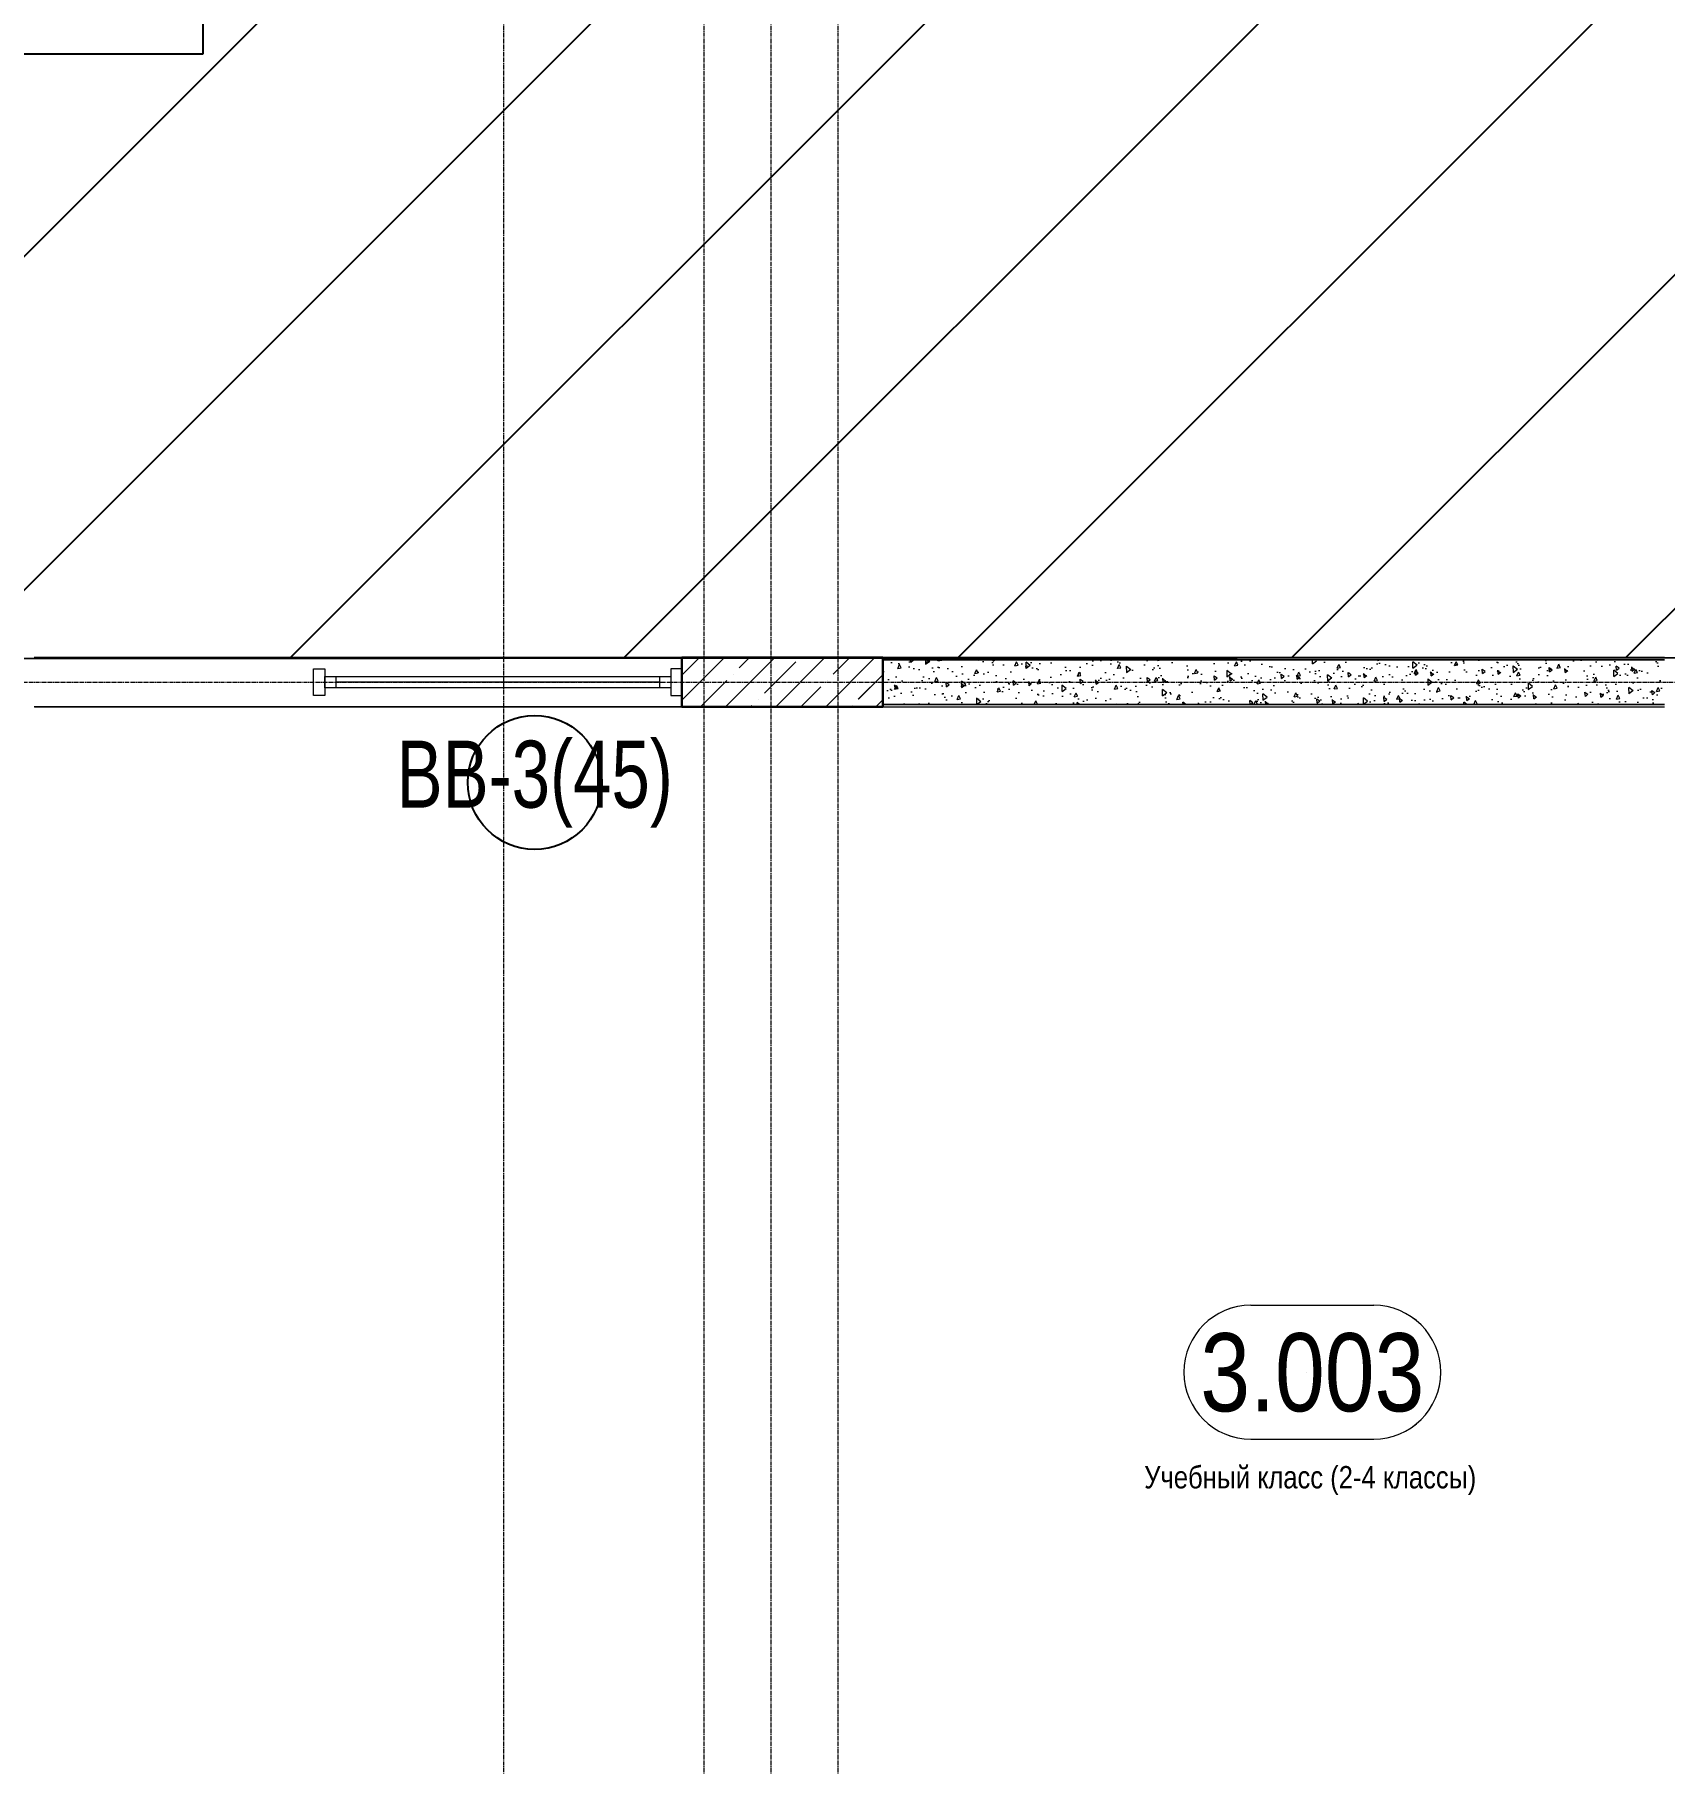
# Model space of a CAD drawing. Header units: millimetres. Extents: x 470010 to 1231400, y -134005 to 421770.
# Drawn here: x 815823 to 823123, y 139170 to 146914 of the extents above; entities that cross this region are included whole.
import ezdxf
from ezdxf.enums import TextEntityAlignment as Align

# ---------------------------------------------------------------- set-up
doc = ezdxf.new("R2010")
doc.units = ezdxf.units.MM
doc.linetypes.add('CENTER2', pattern=[28.575, 19.05, -3.175, 3.175, -3.175])
doc.linetypes.add('HIDDEN2', pattern=[4.7625, 3.175, -1.5875])
doc.layers.get('Defpoints').update_dxf_attribs({"color": 140})
for name, color, linetype, lineweight in [('АР_Area', 5, 'Continuous', 5), ('АР_Витраж', 4, 'Continuous', 13), ('АР_Витраж марка', 140, 'Continuous', 9), ('АР_Колонны', 70, 'Continuous', 30), ('АР_Стены ЖБ', 7, 'Continuous', 35), ('АР_Стены ПЕНОблок', 52, 'Continuous', 20), ('АР_Тонкая', 254, 'Continuous', 5), ('АР_Штриховка', 8, 'Continuous', 0)]:
    doc.layers.add(name, color=color, linetype=linetype, lineweight=lineweight)
doc.layers.add('РД_Витраж_вн', color=7, linetype='Continuous', true_color=0x148aff)
doc.layers.add('РД_Оси_100', color=7, linetype='Continuous', lineweight=0, true_color=0x525252)
doc.layers.add('РД_проем_инж перемыч_фахверк', color=7, linetype='Continuous', lineweight=18, true_color=0xff1f1f)
doc.layers.add('РД_Проем', color=230, linetype='Continuous', lineweight=0, plot=False)
doc.styles.add('Arial_09', font='ARIALN.TTF', dxfattribs={"width": 0.9})
doc.styles.add('style1', font='ARIALN.TTF')

# ---------------------------------------------------------------- blocks, each defined once
blk = doc.blocks.new('СОШ_2200_АР_ОСИ_М100_28.05.24')
at = {"layer": 'РД_Оси_100', "color": 251, "linetype": 'CENTER2', "true_color": 0x636466}
blk.add_line((-5954.958, 21300), (29555, 21300), dxfattribs=at)
for points in [[(11400, 139938.679), (11400, -6155)], [(12000.12, -6155), (12300, -5755), (12300, 139538.679), (12000, 139938.679)], [(12600, -6155), (12600, 139938.679)], [(13200, -6155), (12900, -5755), (12900, 139538.679), (13220.167, 139939.357)]]:
    blk.add_lwpolyline(points, dxfattribs=at)
blk = doc.blocks.new('MOK-МаркаПом_овал_ареал')
for p, q in [((-2.75, 3), (2.75, 3)), ((-2.75, -3), (2.75, -3))]:
    blk.add_line(p, q)
for centre, radius, start, end in [((-2.75, 0), 3, 90, 270), ((2.75, 0), 3, 270, 90), ((-3.75, 0), 3.5, 0, 0.00095)]:
    blk.add_arc(centre, radius, start, end)
at = {"color": 0, "style": 'style1'}
blk.add_attdef('АР-ПОМЕЩЕНИЕ:НОМЕР', text='', height=3.5, dxfattribs=at).set_placement((0, 0), align=Align.MIDDLE)
at = {"layer": 'Defpoints', "color": 2, "style": 'style1'}
blk.add_attdef('АР-ПОМЕЩЕНИЕ:НАИМЕНОВАНИЕ', text='', height=1, dxfattribs=at).set_placement((-0.094, -4.814), align=Align.MIDDLE)
blk = doc.blocks.new('МаркаВитража1')
at = {"layer": 'Defpoints'}
blk.add_circle((0, 0), 3, dxfattribs=at)
at = {"color": 0, "linetype": 'ByBlock', "lineweight": -2, "style": 'Arial_09', "width": 0.9}
blk.add_attdef('АР-ОКНО:НАИМЕНОВАНИЕ', text='', height=3, dxfattribs=at).set_placement((0, 0), align=Align.MIDDLE)
blk = doc.blocks.new('A$C9108343f')
at = {"layer": 'АР_Штриховка', "linetype": 'Continuous', "lineweight": 0, "true_color": 0x000000}
h = blk.add_hatch(dxfattribs=at)
h.set_pattern_fill('AR-CONC', color=18, angle=-315, style=0)
h.set_pattern_definition([(95, (-63444.08, 100366.24), (140.09465, 117.55338), [19.05, -209.55]), (40, (-63444.08, 100366.24), (-160.01845, 110.17673), [15.24, -167.64058]), (145.451445, (-63432.4, 100376.04), (-19.9238, 227.7301), [16.19001, -178.09024]), (91.1842, (-63480, 100402.16), (221.41024, 161.95341), [28.575, -314.325]), (141.63556, (-63461.55, 100415.66), (-7.08662, 342.82676), [24.28502, -267.1356]), (36.18415, (-63480, 100402.16), (-7.08662, 342.82676), [22.85997, -251.45973]), (66, (-63453.06, 100411.14), (179.51998, 34.89515), [19.05, -209.55]), (11, (-63453.06, 100411.14), (-86.53993, 173.94119), [15.24, -167.64]), (116.451445, (-63438.1, 100414.05), (92.98005, 208.83634), [16.19001, -178.08994]), (82.5, (-63444.08, 100366.24), (-57.605469, 61.973414), [0, -165.608, 0, -170.18, 0, -168.275]), (52.5, (-63444.08, 100366.24), (-23.589727, 118.087), [0, -97.028, 0, -161.798, 0, -64.135]), (12.5, (-63484.135, 100326.19), (99.927863, 91.826196), [0, -63.5, 0, -198.12, 0, -262.89]), (2.5, (-63502.1, 100308.23), (86.763904, 122.722393), [0, -82.55, 0, -131.572, 0, -186.69])])
h.paths.add_polyline_path([(153904.1, 244479.5), (153904.1, 244279.5), (157404.1, 244279.5), (157404.1, 244479.5)], flags=0)
at = {"color": 18, "true_color": 0x000000}
for p, q in [((150860.3, 247194.5), (150860.3, 247594.5)), ((149860.3, 247194.5), (150860.3, 247194.5))]:
    blk.add_line(p, q, dxfattribs=at)
blk.add_lwpolyline([(160804.1, 248479.5), (162964.1, 248479.5), (162964.1, 249379.5), (167604.1, 249379.5), (167604.1, 249579.5), (186123.5, 249579.5), (186024.6, 244500.4), (148704.1, 244484.5), (148664.7, 245989.5), (140924.1, 246026), (140881.3, 249704.6), (148704.1, 249669.5), (148714.1, 259259.5)])
at = {"layer": 'АР_Витраж', "color": 18, "linetype": 'Continuous', "lineweight": 5, "true_color": 0x000000}
for p, q in [((153004.1, 244489.5), (151354.1, 244489.5)), ((153004.1, 244269.5), (151354.1, 244269.5))]:
    blk.add_line(p, q, dxfattribs=at)
at = {"layer": 'АР_Витраж', "color": 18, "linetype": 'Continuous', "lineweight": 15, "true_color": 0x000000}
for p, q in [((151454.1, 244404.5), (151454.1, 244354.5)), ((152904.1, 244404.5), (152904.1, 244354.5)), ((152904.1, 244379.5), (151454.1, 244379.5))]:
    blk.add_line(p, q, dxfattribs=at)
for points in [[(151404.1, 244319.5), (151354.1, 244319.5), (151354.1, 244439.5), (151404.1, 244439.5)], [(152954.1, 244404.5), (152954.1, 244354.5), (151404.1, 244354.5), (151404.1, 244404.5)], [(152954.1, 244319.5), (153004.1, 244319.5), (153004.1, 244439.5), (152954.1, 244439.5)]]:
    blk.add_lwpolyline(points, close=True, dxfattribs=at)
at = {"layer": 'АР_Колонны', "color": 18, "linetype": 'HIDDEN2', "lineweight": 25, "true_color": 0x000000}
for p, q in [((153004.1, 244489.5), (153904.1, 244489.5)), ((153004.1, 244269.5), (153004.1, 244489.5)), ((153904.1, 244489.5), (153904.1, 244269.5)), ((153904.1, 244269.5), (153004.1, 244269.5))]:
    blk.add_line(p, q, dxfattribs=at)
at = {"layer": 'АР_Колонны', "color": 18, "linetype": 'Continuous', "lineweight": 15, "true_color": 0x000000}
for p, q in [((153004.1, 244489.5), (153004.1, 244269.5)), ((153904.1, 244489.5), (153004.1, 244489.5)), ((153904.1, 244489.5), (153004.1, 244489.5)), ((153004.1, 244489.5), (153004.1, 244269.5)), ((153904.1, 244269.5), (153904.1, 244489.5)), ((153904.1, 244269.5), (153904.1, 244489.5)), ((153004.1, 244269.5), (153904.1, 244269.5)), ((153004.1, 244269.5), (153904.1, 244269.5))]:
    blk.add_line(p, q, dxfattribs=at)
at = {"layer": 'АР_Стены ЖБ', "color": 18, "linetype": 'Continuous', "lineweight": 30, "true_color": 0x000000}
for p, q in [((153904.1, 244489.5), (153004.1, 244489.5)), ((153004.1, 244489.5), (153004.1, 244269.5)), ((153904.1, 244269.5), (153904.1, 244489.5)), ((153004.1, 244269.5), (153904.1, 244269.5))]:
    blk.add_line(p, q, dxfattribs=at)
at = {"layer": 'АР_Стены ПЕНОблок', "color": 18, "linetype": 'Continuous', "lineweight": 20, "true_color": 0x000000}
for p, q in [((153904.1, 244479.5), (153904.1, 244279.5)), ((157404.1, 244479.5), (153904.1, 244479.5)), ((153904.1, 244279.5), (157404.1, 244279.5))]:
    blk.add_line(p, q, dxfattribs=at)
at = {"layer": 'АР_Тонкая', "color": 18, "linetype": 'Continuous', "lineweight": 0, "true_color": 0x000000}
for p, q in [((153904.1, 244489.5), (153904.1, 244479.5)), ((157404.1, 244489.5), (153904.1, 244489.5)), ((153904.1, 244479.5), (157404.1, 244479.5)), ((153904.1, 244279.5), (153904.1, 244269.5)), ((157404.1, 244279.5), (153904.1, 244279.5)), ((153904.1, 244269.5), (157404.1, 244269.5))]:
    blk.add_line(p, q, dxfattribs=at)
at = {"layer": 'АР_Штриховка', "color": 18, "linetype": 'Continuous', "lineweight": 5, "true_color": 0x000000}
for p, q in [((153004.1, 244298.9), (153194.7, 244489.5)), ((153004.1, 244411.1), (153082.5, 244489.5)), ((153199.2, 244269.5), (153419.2, 244489.5)), ((153260.7, 244443.2), (153307, 244489.5)), ((153423.7, 244269.5), (153643.7, 244489.5)), ((153648.3, 244269.5), (153868.3, 244489.5)), ((153681.7, 244415.2), (153756, 244489.5)), ((153232.7, 244415.2), (153232.7, 244415.2)), ((153373, 244331), (153513.3, 244471.3)), ((153793.9, 244302.9), (153904.1, 244413.1)), ((153087, 244269.5), (153204.6, 244387.1)), ((153536, 244269.5), (153625.5, 244359)), ((153653.6, 244387.1), (153653.6, 244387.1)), ((153311.5, 244269.5), (153316.8, 244274.8)), ((153344.9, 244302.9), (153344.9, 244302.9)), ((153765.9, 244274.8), (153765.9, 244274.8)), ((153872.8, 244269.5), (153904.1, 244300.8))]:
    blk.add_line(p, q, dxfattribs=at)
at = {"layer": 'РД_Витраж_вн', "color": 18, "linetype": 'Continuous', "lineweight": 15, "true_color": 0x000000}
for p, q in [((150105.1, 244489.5), (153005.1, 244489.5)), ((150105.1, 244269.5), (153005.1, 244269.5))]:
    blk.add_line(p, q, dxfattribs=at)
at = {"layer": 'РД_Проем', "color": 18, "linetype": 'Continuous', "lineweight": 15, "true_color": 0x000000}
for p, q in [((150104.1, 244489.5), (153004.1, 244489.5)), ((150104.1, 244269.5), (153004.1, 244269.5))]:
    blk.add_line(p, q, dxfattribs=at)
at = {"layer": 'РД_проем_инж перемыч_фахверк', "color": 18, "linetype": 'Continuous', "lineweight": 15, "true_color": 0x000000}
for p, q in [((153003.1, 244489.5), (150103.1, 244489.5)), ((153003.1, 244269.5), (150103.1, 244269.5))]:
    blk.add_line(p, q, dxfattribs=at)
at = {"layer": 'АР_Area', "color": 18, "linetype": 'Continuous', "lineweight": 15, "true_color": 0x000000, "xscale": 100, "yscale": 100, "zscale": 100}
blk.add_blockref('MOK-МаркаПом_овал_ареал', (155827.2, 241288.6), dxfattribs=at).add_auto_attribs({'АР-ПОМЕЩЕНИЕ:НОМЕР': '3.003', 'АР-ПОМЕЩЕНИЕ:НАИМЕНОВАНИЕ': 'Учебный класс (2-4 классы)'})
at = {"layer": 'АР_Витраж марка', "color": 18, "linetype": 'Continuous', "lineweight": 15, "true_color": 0x000000, "xscale": 100, "yscale": 100, "zscale": 100}
blk.add_blockref('МаркаВитража1', (152344.5, 243930.4), dxfattribs=at).add_auto_attribs({'АР-ОКНО:НАИМЕНОВАНИЕ': 'ВВ-3(45)'})
at = {"layer": 'РД_Оси_100'}
blk.add_blockref('СОШ_2200_АР_ОСИ_М100_28.05.24', (140804.1, 223079.5), dxfattribs=at)
at = {"layer": 'Defpoints', "color": 18, "true_color": 0x000000, "style": 'style1'}
for p in [(143949.3, 316089.1), (143975, 281639.5), (143890.4, 273244.7), (143840, 264276.8), (143967.8, 254892.4), (12252, 104178.1), (12382.6, 96023.1)]:
    blk.add_attdef('АР-ПОМЕЩЕНИЕ:НАИМЕНОВАНИЕ', text='', height=100, dxfattribs=at).set_placement(p, align=Align.MIDDLE)
at = {"layer": 'Defpoints', "color": 18, "true_color": 0x000000, "style": 'style1', "flags": 8}
for p in [(143951.3, 279099.1), (143848.3, 269251.1), (143875.3, 260094.2), (144049.7, 250824.7), (163419.3, 238153.4), (155897.5, 237966), (183037.2, 237966), (143342.9, 237876.2)]:
    blk.add_attdef('АР-ПОМЕЩЕНИЕ:НАИМЕНОВАНИЕ', text='', height=100, dxfattribs=at).set_placement(p, align=Align.MIDDLE)

msp = doc.modelspace()

# ---------------------------------------------------------------- hatches: boundary and pattern name
h = msp.add_hatch()
h.set_pattern_fill('ANSI31', color=3, scale=333)
h.paths.add_polyline_path([(817822.706, 156413.251), (817822.706, 156633.251), (818712.706, 156633.251), (818712.706, 157213.251), (818712.706, 158463.251), (818712.706, 158793.251), (818142.704, 158793.251), (818142.704, 158993.251), (818142.704, 159018.251), (818142.708, 160493.251), (818142.709, 160913.252), (818142.71, 161403.25), (817492.706, 161403.25), (815492.706, 161403.25), (815152.698, 161403.25), (815152.705, 158893.25), (814432.706, 158893.25), (814432.706, 158113.25), (814432.706, 157813.251), (814432.706, 154913.25), (814432.706, 154413.251), (814432.706, 153513.25), (814432.706, 149823.25), (814432.706, 149520.89), (814422.706, 149510.89), (814422.706, 149303.25), (813222.703, 149303.25), (813222.703, 149523.25), (807026.355, 149523.251), (806792.706, 149289.602), (806792.706, 149514.108), (806642.706, 149364.108), (806642.706, 149303.251), (806642.706, 148813.25), (806638.097, 146163.251), (806642.706, 146163.251), (806642.706, 145623.251), (806792.706, 145623.251), (813222.706, 145623.251), (813222.706, 145903.251), (814423.268, 145903.251), (814423.268, 145582.591), (814422.706, 145582.028), (814422.706, 145403.251), (814422.706, 144123.251), (815822.706, 144123.251), (818721.706, 144123.251), (818722.706, 144123.251), (819622.706, 144123.251), (823122.706, 144123.251), (824322.706, 144123.251), (825522.706, 144123.251), (826422.706, 144123.251), (827422.706, 144123.251), (830322.706, 144123.251), (832443.315, 144123.251), (832443.315, 144413.251), (833322.706, 144413.251), (834245.277, 144413.251), (834222.706, 144390.68), (834222.706, 144123.251), (835122.706, 144123.251), (838022.706, 144123.251), (844022.706, 144123.251), (846922.706, 144123.251), (851466.776, 144123.251), (851472.706, 144129.18), (851472.706, 144563.251), (851762.706, 144563.251), (851762.706, 146914.25), (851762.706, 148713.251), (851472.706, 148713.251), (850377.706, 148713.251), (850377.706, 149213.251), (849177.706, 149213.251), (849177.706, 148713.251), (848277.706, 148713.251), (848277.706, 149213.251), (847077.706, 149213.251), (847077.706, 148713.251), (846177.706, 148713.251), (846177.706, 149213.251), (842877.706, 149213.251), (842877.706, 148713.251), (841977.706, 148713.251), (841977.706, 149213.251), (840777.706, 149213.251), (840777.706, 148713.251), (839877.706, 148713.251), (839877.706, 149213.251), (838677.706, 149213.251), (838677.706, 148713.251), (837777.706, 148713.251), (837777.706, 149213.251), (834477.706, 149213.251), (834477.706, 148713.251), (834222.706, 148713.251), (833322.706, 148713.251), (833322.706, 149213.251), (826722.706, 149213.251), (826722.706, 148993.251), (826872.706, 148993.251), (826872.706, 148843.251), (826664.184, 148843.251), (826522.706, 148701.772), (826522.706, 148233.25), (826524.424, 148233.25), (826524.424, 148113.25), (824942.706, 148113.251), (824822.706, 148113.251), (819922.706, 148113.251), (817822.706, 148113.251), (817822.706, 148313.251), (817822.706, 150513.251), (817822.706, 150713.251), (817822.706, 152013.251)])
h.paths.add_polyline_path([(816578.934, 147228.245), (816578.934, 146828.245), (815578.934, 146828.245), (815578.934, 147228.245)], flags=16)
h.paths.add_polyline_path([(828437.705, 148234.002), (827887.705, 148233.761), (827887.758, 148113.761), (828437.758, 148114.002)], flags=0)
h.paths.add_polyline_path([(826922.706, 149014.057), (827042.706, 149014.057), (827042.706, 148233.391), (827067.653, 148233.402), (827642.706, 148233.654), (827742.706, 148233.697), (827742.706, 149014.057), (827862.706, 149014.057), (827862.706, 148233.75), (828462.705, 148234.013), (828562.706, 148234.057), (828562.706, 149013.251), (828682.706, 149013.251), (828682.706, 148114.109), (828462.759, 148114.013), (828462.758, 148114.013), (827862.758, 148113.75), (827862.706, 148113.75), (827642.758, 148113.654), (827042.759, 148113.391), (827042.706, 148113.391), (826722.759, 148113.25), (826722.706, 148233.25), (826922.706, 148233.338)], flags=16)
h.paths.add_polyline_path([(827642.653, 148233.654), (827642.706, 148233.654), (827642.758, 148113.654), (827617.706, 148113.643), (827617.653, 148233.643)], flags=0)
h.paths.add_polyline_path([(818060.384, 156364.651), (818446.674, 156364.651), (818446.674, 156665.265), (818060.384, 156665.265)], flags=25)
at = {"layer": 'АР_Штриховка', "linetype": 'Continuous', "lineweight": 0, "true_color": 0x000000}
h = msp.add_hatch(dxfattribs=at)
h.set_pattern_fill('AR-CONC', color=18, angle=-315, style=0)
h.set_pattern_definition([(95, (602274.53, -7e-09), (140.09465, 117.55338), [19.05, -209.55]), (40, (602274.53, -7e-09), (-160.01845, 110.17673), [15.24, -167.64058]), (145.451445, (602286.2, 9.8), (-19.9238, 227.7301), [16.19001, -178.09024]), (91.1842, (602238.6, 35.92), (221.41024, 161.95341), [28.575, -314.325]), (141.63556, (602257.06, 49.42), (-7.08662, 342.82676), [24.28502, -267.1356]), (36.18415, (602238.6, 35.92), (-7.08662, 342.82676), [22.85997, -251.45973]), (66, (602265.55, 44.9), (179.51998, 34.89515), [19.05, -209.55]), (11, (602265.55, 44.9), (-86.53993, 173.94119), [15.24, -167.64]), (116.451445, (602280.51, 47.81), (92.98005, 208.83634), [16.19001, -178.08994]), (82.5, (602274.53, -7e-09), (-57.605469, 61.973414), [0, -165.608, 0, -170.18, 0, -168.275]), (52.5, (602274.53, -7e-09), (-23.589727, 118.087), [0, -97.028, 0, -161.798, 0, -64.135]), (12.5, (602234.48, -40.05), (99.927863, 91.826196), [0, -63.5, 0, -198.12, 0, -262.89]), (2.5, (602216.52, -58.01), (86.763904, 122.722393), [0, -82.55, 0, -131.572, 0, -186.69])])
h.paths.add_polyline_path([(819622.706, 144113.251), (819622.706, 143913.251), (823122.706, 143913.251), (823122.706, 144113.251)], flags=0)

# ---------------------------------------------------------------- linework, layer by layer
at = {"color": 18, "true_color": 0x000000}
for p, q in [((816578.934, 146828.245), (816578.934, 147228.245)), ((815578.934, 146828.245), (816578.934, 146828.245))]:
    msp.add_line(p, q, dxfattribs=at)
msp.add_lwpolyline([(826522.706, 148113.25), (828682.706, 148113.25), (828682.706, 149013.251), (833322.706, 149013.251), (833322.706, 149213.251), (851842.142, 149213.251), (851743.238, 144134.142), (814422.706, 144118.251), (814383.268, 145623.251), (806642.706, 145659.752), (806599.923, 149338.31), (814422.706, 149303.25), (814432.706, 158893.25)])
at = {"layer": 'АР_Витраж', "color": 18, "linetype": 'Continuous', "lineweight": 5, "true_color": 0x000000}
for p, q in [((818722.706, 144123.251), (817072.706, 144123.251)), ((818722.706, 143903.251), (817072.706, 143903.251))]:
    msp.add_line(p, q, dxfattribs=at)
at = {"layer": 'АР_Витраж', "color": 18, "linetype": 'Continuous', "lineweight": 15, "true_color": 0x000000}
for p, q in [((817172.706, 144038.251), (817172.706, 143988.251)), ((818622.706, 144013.251), (817172.706, 144013.251)), ((818622.706, 144038.251), (818622.706, 143988.251))]:
    msp.add_line(p, q, dxfattribs=at)
for points in [[(817122.706, 143953.251), (817072.706, 143953.251), (817072.706, 144073.251), (817122.706, 144073.251)], [(818672.706, 143953.251), (818722.706, 143953.251), (818722.706, 144073.251), (818672.706, 144073.251)], [(818672.706, 144038.251), (818672.706, 143988.251), (817122.706, 143988.251), (817122.706, 144038.251)]]:
    msp.add_lwpolyline(points, close=True, dxfattribs=at)
at = {"layer": 'АР_Колонны', "color": 18, "linetype": 'HIDDEN2', "lineweight": 25, "true_color": 0x000000}
for p, q in [((818722.706, 144123.251), (819622.706, 144123.251)), ((818722.706, 143903.251), (818722.706, 144123.251)), ((819622.706, 144123.251), (819622.706, 143903.251)), ((819622.706, 143903.251), (818722.706, 143903.251))]:
    msp.add_line(p, q, dxfattribs=at)
at = {"layer": 'АР_Колонны', "color": 18, "linetype": 'Continuous', "lineweight": 15, "true_color": 0x000000}
for p, q in [((818722.706, 144123.251), (818722.706, 143903.251)), ((819622.706, 144123.251), (818722.706, 144123.251)), ((819622.706, 144123.251), (818722.706, 144123.251)), ((818722.706, 144123.251), (818722.706, 143903.251)), ((819622.706, 143903.251), (819622.706, 144123.251)), ((819622.706, 143903.251), (819622.706, 144123.251)), ((818722.706, 143903.251), (819622.706, 143903.251)), ((818722.706, 143903.251), (819622.706, 143903.251))]:
    msp.add_line(p, q, dxfattribs=at)
at = {"layer": 'АР_Стены ЖБ', "color": 18, "linetype": 'Continuous', "lineweight": 30, "true_color": 0x000000}
for p, q in [((819622.706, 144123.251), (818722.706, 144123.251)), ((818722.706, 144123.251), (818722.706, 143903.251)), ((819622.706, 143903.251), (819622.706, 144123.251)), ((818722.706, 143903.251), (819622.706, 143903.251))]:
    msp.add_line(p, q, dxfattribs=at)
at = {"layer": 'АР_Стены ПЕНОблок', "color": 18, "linetype": 'Continuous', "lineweight": 20, "true_color": 0x000000}
for p, q in [((819622.706, 144113.251), (819622.706, 143913.251)), ((823122.706, 144113.251), (819622.706, 144113.251)), ((819622.706, 143913.251), (823122.706, 143913.251))]:
    msp.add_line(p, q, dxfattribs=at)
at = {"layer": 'АР_Тонкая', "color": 18, "linetype": 'Continuous', "lineweight": 0, "true_color": 0x000000}
for p, q in [((819622.706, 144123.251), (819622.706, 144113.251)), ((823122.706, 144123.251), (819622.706, 144123.251)), ((819622.706, 144113.251), (823122.706, 144113.251)), ((819622.706, 143913.251), (819622.706, 143903.251)), ((823122.706, 143913.251), (819622.706, 143913.251)), ((819622.706, 143903.251), (823122.706, 143903.251))]:
    msp.add_line(p, q, dxfattribs=at)
at = {"layer": 'АР_Штриховка', "color": 18, "linetype": 'Continuous', "lineweight": 5, "true_color": 0x000000}
for p, q in [((818722.706, 143932.609), (818913.348, 144123.251)), ((818722.706, 144044.862), (818801.095, 144123.251)), ((818917.854, 143903.251), (819137.854, 144123.251)), ((818979.335, 144076.984), (819025.601, 144123.251)), ((819142.361, 143903.251), (819362.361, 144123.251)), ((819366.867, 143903.251), (819586.867, 144123.251)), ((819400.284, 144048.921), (819474.614, 144123.251)), ((819091.588, 143964.731), (819231.904, 144105.047)), ((819512.537, 143936.668), (819622.706, 144046.836)), ((818805.601, 143903.251), (818923.208, 144020.858)), ((819254.614, 143903.251), (819344.158, 143992.794)), ((819030.108, 143903.251), (819035.461, 143908.604)), ((819591.373, 143903.251), (819622.706, 143934.583))]:
    msp.add_line(p, q, dxfattribs=at)
at = {"layer": 'РД_Витраж_вн', "color": 18, "linetype": 'Continuous', "lineweight": 15, "true_color": 0x000000}
for p, q in [((815823.706, 144123.251), (818723.706, 144123.251)), ((815823.706, 143903.251), (818723.706, 143903.251))]:
    msp.add_line(p, q, dxfattribs=at)
at = {"layer": 'РД_Проем', "color": 18, "linetype": 'Continuous', "lineweight": 15, "true_color": 0x000000}
for p, q in [((815822.706, 144123.251), (818722.706, 144123.251)), ((815822.706, 143903.251), (818722.706, 143903.251))]:
    msp.add_line(p, q, dxfattribs=at)
at = {"layer": 'РД_проем_инж перемыч_фахверк', "color": 18, "linetype": 'Continuous', "lineweight": 15, "true_color": 0x000000}
for p, q in [((818721.706, 144123.251), (815821.706, 144123.251)), ((818721.706, 143903.251), (815821.706, 143903.251))]:
    msp.add_line(p, q, dxfattribs=at)

# ---------------------------------------------------------------- block references
msp.add_blockref('A$C9108343f', (665718.612, -100366.242))
at = {"layer": 'АР_Area', "color": 18, "linetype": 'Continuous', "lineweight": 15, "true_color": 0x000000, "xscale": 100, "yscale": 100, "zscale": 100}
msp.add_blockref('MOK-МаркаПом_овал_ареал', (821545.769, 140922.359), dxfattribs=at).add_auto_attribs({'АР-ПОМЕЩЕНИЕ:НОМЕР': '3.003', 'АР-ПОМЕЩЕНИЕ:НАИМЕНОВАНИЕ': 'Учебный класс (2-4 классы)'})
at = {"layer": 'АР_Витраж марка', "color": 18, "linetype": 'Continuous', "lineweight": 15, "true_color": 0x000000, "xscale": 100, "yscale": 100, "zscale": 100}
msp.add_blockref('МаркаВитража1', (818063.075, 143564.149), dxfattribs=at).add_auto_attribs({'АР-ОКНО:НАИМЕНОВАНИЕ': 'ВВ-3(45)'})
at = {"layer": 'РД_Оси_100'}
msp.add_blockref('СОШ_2200_АР_ОСИ_М100_28.05.24', (806522.706, 122713.251), dxfattribs=at)

doc.saveas('drawing.dxf')
